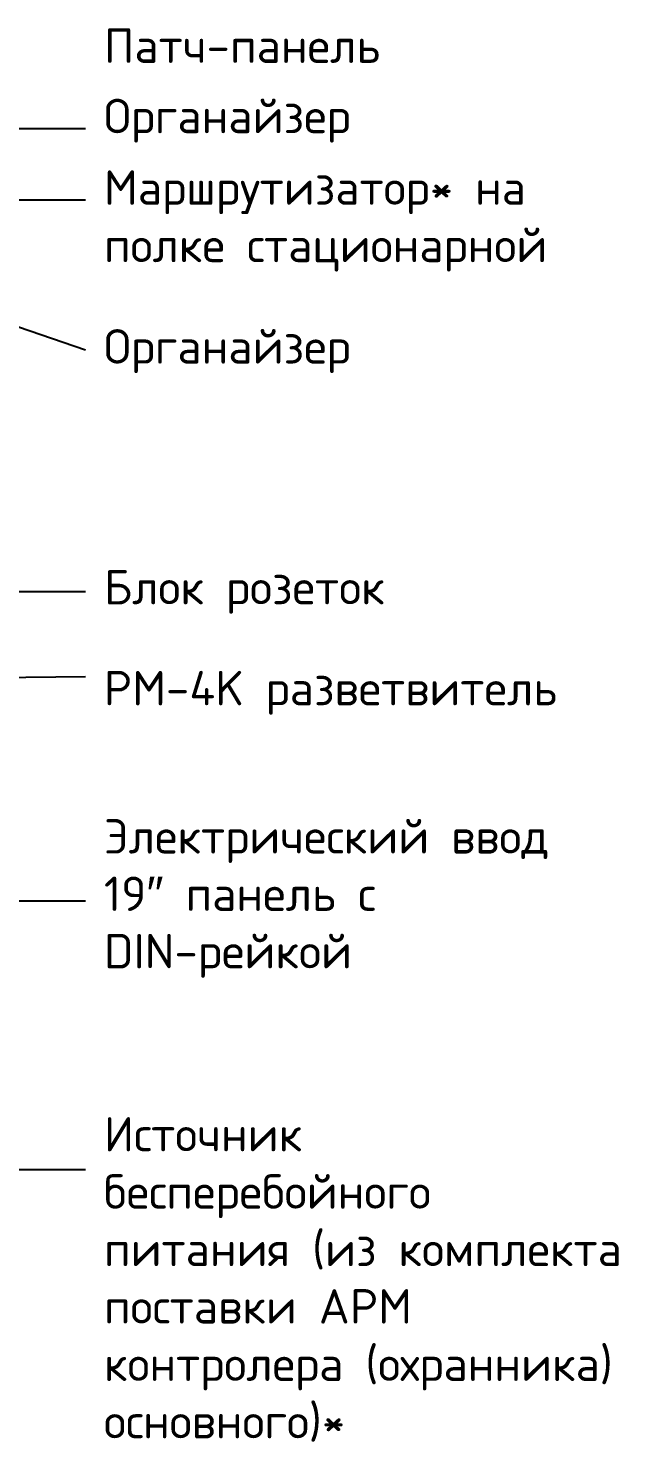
# Model space of a CAD drawing. Header units: millimetres. Extents: x 4247 to 622543, y -201358 to 142419.
# Drawn here: x 249321 to 254462, y -127717 to -115403 of the extents above; entities that cross this region are included whole.
import ezdxf

# ---------------------------------------------------------------- set-up
doc = ezdxf.new("R2010")
doc.units = ezdxf.units.MM
doc.layers.add('(АР) Текст', color=7, linetype='Continuous', lineweight=25)
doc.layers.add('текст', color=7, linetype='Continuous')
doc.styles.add('KOSTY_STYLE', font='isocpeur.ttf')

msp = doc.modelspace()

# ---------------------------------------------------------------- linework, layer by layer
at = {"layer": '(АР) Текст', "color": 7}
for p, q in [((247786.879, -116276.042), (249820.93, -116276.042)), ((247789.549, -116899.357), (249820.93, -116899.357)), ((247786.879, -117511.739), (249820.93, -118204.636)), ((247626.253, -120310.929), (249820.93, -120310.929)), ((246238.137, -121086.798), (249820.93, -121051.869)), ((247742.695, -123005.861), (249820.93, -123005.861)), ((247742.695, -125345.572), (249820.93, -125345.572))]:
    msp.add_line(p, q, dxfattribs=at)

# ---------------------------------------------------------------- texts
at = {"layer": 'текст', "char_height": 300, "style": 'KOSTY_STYLE'}
for s, insert, width, attachment_point in [('Патч-панель', (249979.618, -115405.469), 973460.11692, 1), ('Органайзер', (249979.618, -116017.823), 973460.11692, 1), ('\\pxt12;{\\Q0;Маршрутизатор* на \\Pполке стационарной}\\P  ', (249979.618, -116641.137), 3998.24868, 1), ('Органайзер', (249979.618, -118025.079), 973460.11692, 1), ('{\\C256;Блок розеток}', (249979.618, -120312.583), 13021.83902, 4), ('PM-4K разветвитель  ', (249979.618, -121192.304), 4139.2803, 4), ('{\\C256;Электрический ввод \\P19″ панель с \\PDIN-рейкой }', (249979.618, -122983.74), 13021.83902, 4), ('Источник\\Pбесперебойного \\Pпитания (из комплекта поставки АРМ контролера (охранника) основного)* ', (249979.618, -126301.748), 4918.74167, 4)]:
    msp.add_mtext(s, dxfattribs=dict(at, insert=insert, width=width, attachment_point=attachment_point))

doc.saveas('drawing.dxf')
